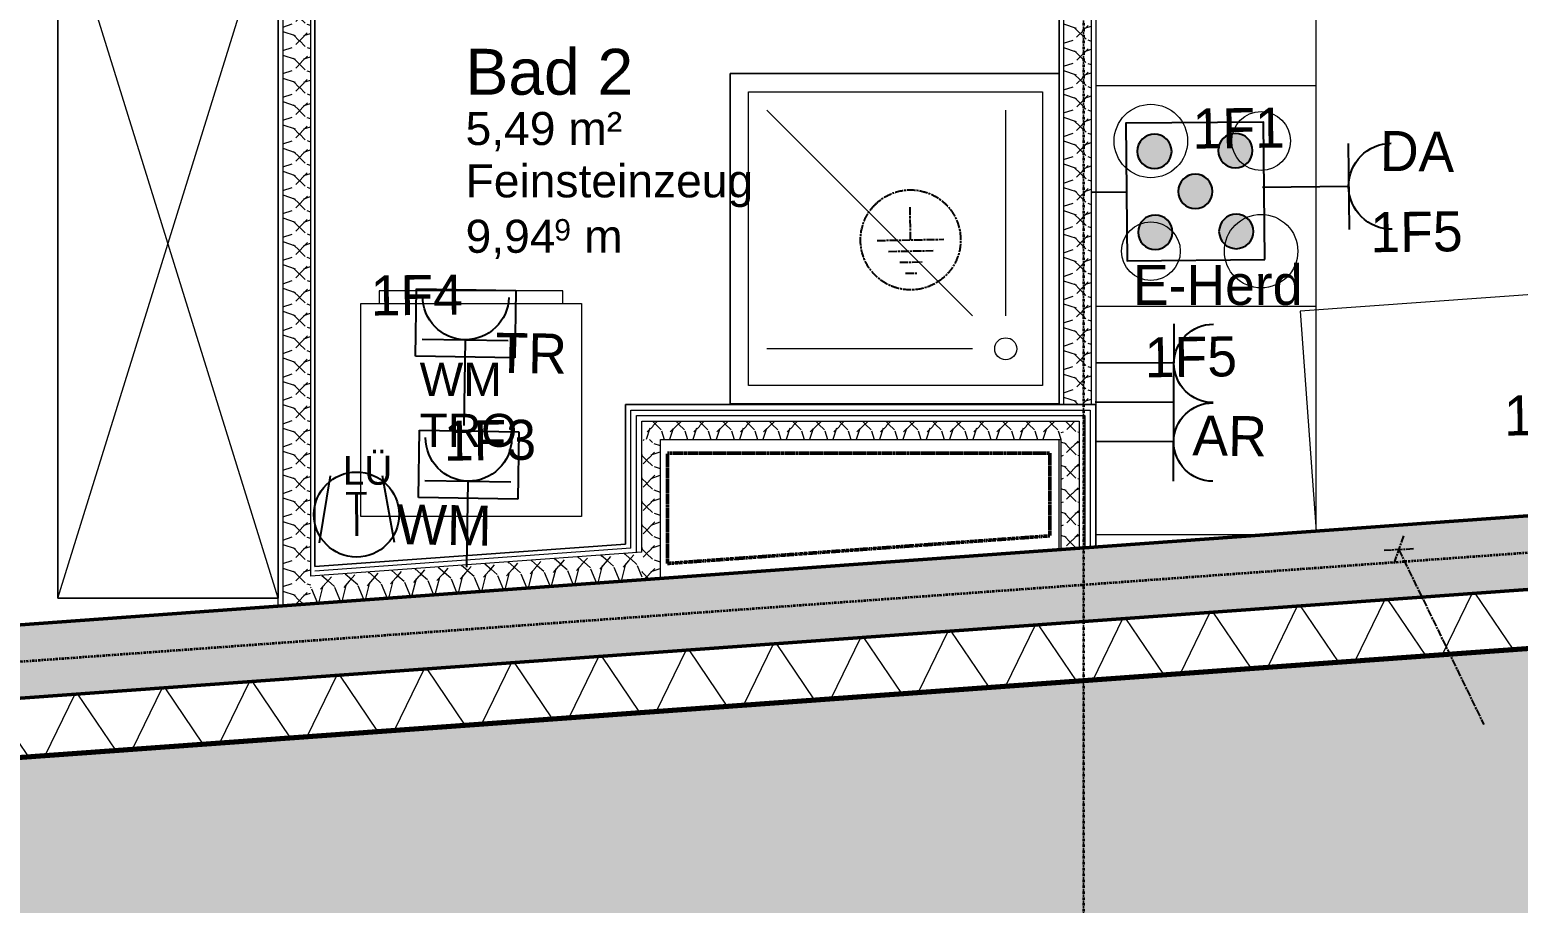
# Model space of a CAD drawing. Header units: metres. Extents: x -17679 to 22565, y -12299 to 33430.
# Drawn here: x -122 to 3929, y -8629 to -6250 of the extents above; entities that cross this region are included whole.
import ezdxf
from ezdxf.enums import TextEntityAlignment as Align

# ---------------------------------------------------------------- set-up
doc = ezdxf.new("R2010")
doc.units = ezdxf.units.M
for name, pattern in [('ACAD_ISO08W100', [36, 24, -3, 6, -3]), ('Strich Punkt Mittel', [0.015875, 0.00635, -0.0047625, 0, -0.0047625]), ('Verdeckt', [0.003, 0.002, -0.001])]:
    doc.linetypes.add(name, pattern=pattern)
doc.layers.get('0').update_dxf_attribs({"color": 252})
for name, color, linetype, lineweight in [('A-DETL-GENF_', 92, 'Continuous', 13), ('A_Brandabschnitte', 30, 'Verdeckt', 50), ('A_Decken', 8, 'Continuous', 13), ('A_Grundstuecksgrenze', 5, 'Continuous', 70), ('A_Moebel', 6, 'Continuous', 13), ('A_Raeume_', 7, 'Continuous', 5), ('A_Raeume_Beschriftung_', 7, 'Continuous', 9), ('A_Raster_', 1, 'Continuous', 9), ('A_Sanitaer', 3, 'Continuous', 13), ('A_Waende', 7, 'Continuous', 13), ('Text', 130, 'Continuous', 9)]:
    doc.layers.add(name, color=color, linetype=linetype, lineweight=lineweight)
doc.layers.add('E_ERDUNG', color=150, linetype='ACAD_ISO08W100', true_color=0x0f87ff)
doc.layers.add('E_Steckdose+Schalter', color=150, linetype='Continuous', true_color=0x0b6cf4)
doc.layers.add('ET_LEGENDE - Wohnung$0$800_KO_HI____L', color=130, linetype='Continuous')
doc.styles.add('Arial_2', font='arial.ttf', dxfattribs={"height": 0.09})
doc.styles.add('Arial_3', font='arial.ttf', dxfattribs={"height": 0.0584901800327332})
doc.styles.add('Arial_4', font='arial.ttf', dxfattribs={"height": 0.1249999999999999})
doc.styles.add('ET_LEGENDE - Wohnung$0$ROMANS', font='romans.shx', dxfattribs={"width": 0.6})

# ---------------------------------------------------------------- blocks, each defined once
blk = doc.blocks.new('*U542')
h = blk.add_hatch(color=256)
edge = h.paths.add_edge_path()
edge.add_arc((-58.83883476483184, 58.83883476483185), 25, 0, 360)
h = blk.add_hatch(color=256)
edge = h.paths.add_edge_path()
edge.add_arc((58.83883476483187, 58.83883476483182), 25, 0, 360)
h = blk.add_hatch(color=256)
edge = h.paths.add_edge_path()
edge.add_arc((0, 0), 25, 0, 360)
h = blk.add_hatch(color=256)
edge = h.paths.add_edge_path()
edge.add_arc((-58.83883476483186, -58.83883476483184), 25, 0, 360)
h = blk.add_hatch(color=256)
edge = h.paths.add_edge_path()
edge.add_arc((58.83883476483182, -58.83883476483187), 25, 0, 360)
blk.add_line((0, -100), (0, -150))
blk.add_lwpolyline([(-100, 100), (100, 100), (100, -100), (-100, -100)], close=True)
for centre in [(-58.83883476483184, 58.83883476483185), (58.83883476483187, 58.83883476483182), (58.83883476483187, 58.83883476483182), (0, 0), (0, 0), (-58.83883476483186, -58.83883476483183), (-58.83883476483186, -58.83883476483184), (58.83883476483183, -58.83883476483186), (58.83883476483182, -58.83883476483187)]:
    blk.add_circle(centre, 25)
at = {"style": 'ET_LEGENDE - Wohnung$0$ROMANS', "width": 0.6, "flags": 1}
for tag, p in [('RAUMBUCHNUMMER', (0, -400)), ('ANLAGE', (0, -550))]:
    blk.add_attdef(tag, text='', height=100, dxfattribs=at).set_placement(p, align=Align.MIDDLE)
for tag, p in [('TEILANLAGE_NR', (0, -700)), ('KOMPONENTE', (0, -850)), ('KOMPONENTE_NR', (0, -1000)), ('BEZEICHNUNG', (0, -1150)), ('TYP', (0, -1300)), ('HERSTELLER', (0, -1450)), ('MODEL', (0, -1600)), ('LEISTUNG_MAX', (0, -1750)), ('SPEZIFISCH_1', (0, -1900)), ('SPEZIFISCH_2', (0, -2050)), ('SPEZIFISCH_3', (-9.095e-13, -2200)), ('SPEZIFISCH_4', (0, -2350)), ('SPEZIFISCH_5', (0, -2500)), ('GEWERKE_CODE', (0, -2650)), ('LV_POS', (0, -2800)), ('ZAEHLER', (0, -2950)), ('PLATZHALTER_1', (0, -3100)), ('PLATZHALTER_2', (-9.095e-13, -3250)), ('PLATZHALTER_3', (-9.095e-13, -3400)), ('JOBLISTE_VDMA', (0, -3550)), ('ET_SPEZIFISCH_1', (0, -3700)), ('ET_SPEZIFISCH_2', (0, -3850)), ('ET_SPEZIFISCH_3', (0, -4000)), ('ET_SPEZIFISCH_4', (0, -4149.999999999999)), ('ET_SPEZIFISCH_5', (0, -4299.999999999999)), ('ET_SPEZIFISCH_6', (0, -4449.999999999999)), ('ET_SPEZIFISCH_7', (0, -4599.999999999999))]:
    blk.add_attdef(tag, text='', height=100, dxfattribs=at).set_placement(p, align=Align.MIDDLE_CENTER)
blk = doc.blocks.new('*U553')
for p, q in [((62.49999999999998, 0), (-62.50000000000003, 0)), ((-1.42e-14, 0), (-1.42e-14, -124.9999999999857))]:
    blk.add_line(p, q)
blk.add_arc((-1.42e-14, 62.5), 62.49999999999545, 180, 0)
at = {"style": 'ET_LEGENDE - Wohnung$0$ROMANS', "width": 0.8, "flags": 1}
for tag, p in [('RAUMBUCHNUMMER', (-1.42e-14, -424.9999999999857)), ('ANLAGE', (-7.11e-14, -595.4472819843263)), ('TEILANLAGE_NR', (-7.11e-14, -755.4537253861862)), ('KOMPONENTE', (-7.11e-14, -901.3415913071971)), ('KOMPONENTE_NR', (-7.11e-14, -1063.289201699502)), ('BEZEICHNUNG', (-7.11e-14, -1205.595275481798)), ('TYP', (-1.42e-14, -1346.747756559581)), ('HERSTELLER', (-7.11e-14, -1514.075453492046)), ('MODEL', (-1.42e-14, -1677.25564314158)), ('LEISTUNG_MAX', (-5.258e-13, -1851.504109420363)), ('SPEZIFISCH_1', (-5.258e-13, -2012.846368334653)), ('SPEZIFISCH_2', (-5.258e-13, -2200.001041977929)), ('SPEZIFISCH_3', (-5.258e-13, -2374.249508256711)), ('SPEZIFISCH_4', (-5.258e-13, -2548.497974535494)), ('SPEZIFISCH_5', (-5.258e-13, -2722.746440814277)), ('GEWERKE_CODE', (-5.258e-13, -2896.994907093059)), ('LV_POS', (-5.258e-13, -3071.243373371843)), ('ZAEHLER', (-5.258e-13, -3245.491839650626)), ('PLATZHALTER_1', (-5.258e-13, -3419.740305929408)), ('PLATZHALTER_2', (-5.258e-13, -3593.988772208192)), ('PLATZHALTER_3', (-5.258e-13, -3768.237238486975)), ('JOBLISTE_VDMA', (-5.258e-13, -3942.485704765757)), ('ET_SPEZIFISCH_1', (-5.542e-13, -4116.73417104454)), ('ET_SPEZIFISCH_2', (-5.542e-13, -4290.982637323323)), ('ET_SPEZIFISCH_3', (-5.542e-13, -4465.231103602105)), ('ET_SPEZIFISCH_4', (-5.542e-13, -4639.479569880888)), ('ET_SPEZIFISCH_5', (-5.542e-13, -4813.728036159671)), ('ET_SPEZIFISCH_6', (-5.542e-13, -4987.976502438454)), ('ET_SPEZIFISCH_7', (-5.542e-13, -5162.224968717237))]:
    blk.add_attdef(tag, text='', height=100, dxfattribs=at).set_placement(p, align=Align.MIDDLE)
blk = doc.blocks.new('*U552')
for p, q in [((-125.2605419271887, 0), (125.2605419271887, 0)), ((-2.13e-14, 0), (-2.13e-14, -124.9999999999857))]:
    blk.add_line(p, q)
for centre in [(-62.76054192719332, 62.63027096359436), (62.49999999999542, 62.5)]:
    blk.add_arc(centre, 62.49999999999545, 180, 0)
at = {"layer": 'ET_LEGENDE - Wohnung$0$800_KO_HI____L'}
for p, q in [((-62.76054192719332, 0.1302709635989103), (-62.76054192719332, -124.8697290363868)), ((62.49999999999541, 4.5546e-12), (62.49999999999541, -124.9999999999812))]:
    blk.add_line(p, q, dxfattribs=at)
at = {"style": 'ET_LEGENDE - Wohnung$0$ROMANS', "width": 0.8, "flags": 1}
for tag, p in [('RAUMBUCHNUMMER', (-1.42e-14, -424.9999999999857)), ('ANLAGE', (-7.11e-14, -595.4472819843263)), ('TEILANLAGE_NR', (-7.11e-14, -755.4537253861862)), ('KOMPONENTE', (-7.11e-14, -901.3415913071971)), ('KOMPONENTE_NR', (-7.11e-14, -1063.289201699502)), ('BEZEICHNUNG', (-7.11e-14, -1205.595275481798)), ('TYP', (-1.42e-14, -1346.747756559581)), ('HERSTELLER', (-7.11e-14, -1514.075453492046)), ('MODEL', (-1.42e-14, -1677.25564314158)), ('LEISTUNG_MAX', (-5.258e-13, -1851.504109420363)), ('SPEZIFISCH_1', (-5.258e-13, -2012.846368334653)), ('SPEZIFISCH_2', (-5.258e-13, -2200.001041977929)), ('SPEZIFISCH_3', (-5.258e-13, -2374.249508256711)), ('SPEZIFISCH_4', (-5.258e-13, -2548.497974535494)), ('SPEZIFISCH_5', (-5.258e-13, -2722.746440814277)), ('GEWERKE_CODE', (-5.258e-13, -2896.994907093059)), ('LV_POS', (-5.258e-13, -3071.243373371843)), ('ZAEHLER', (-5.258e-13, -3245.491839650626)), ('PLATZHALTER_1', (-5.258e-13, -3419.740305929408)), ('PLATZHALTER_2', (-5.258e-13, -3593.988772208192)), ('PLATZHALTER_3', (-5.258e-13, -3768.237238486975)), ('JOBLISTE_VDMA', (-5.258e-13, -3942.485704765757))]:
    blk.add_attdef(tag, text='', height=100, dxfattribs=at).set_placement(p, align=Align.MIDDLE)
blk = doc.blocks.new('*U557')
for p, q in [((71.76012031211306, 72.89295057388), (-72.64824161156511, 72.89295057388)), ((-72.64824161156511, 72.89295057388), (-72.64824161150813, -25.05839849405378)), ((71.76012031211306, -25.058398494031), (71.76012031211306, 72.89295057388)), ((62.49999999999998, 0), (-62.50000000000003, 0)), ((-1.42e-14, 0), (-1.42e-14, -124.9999999999857)), ((-72.64824161150813, -25.05839849405378), (71.76012031211306, -25.058398494031))]:
    blk.add_line(p, q)
blk.add_arc((-1.42e-14, 62.5), 62.49999999999545, 180, 0)
at = {"style": 'ET_LEGENDE - Wohnung$0$ROMANS', "width": 0.8, "flags": 1}
for tag, p in [('RAUMBUCHNUMMER', (-1.42e-14, -424.9999999999857)), ('ANLAGE', (-7.11e-14, -595.4472819843263)), ('TEILANLAGE_NR', (-7.11e-14, -755.4537253861862)), ('KOMPONENTE', (-7.11e-14, -901.3415913071971)), ('KOMPONENTE_NR', (-7.11e-14, -1063.289201699502)), ('BEZEICHNUNG', (-7.11e-14, -1205.595275481798)), ('TYP', (-1.42e-14, -1346.747756559581)), ('HERSTELLER', (-7.11e-14, -1514.075453492046)), ('MODEL', (-1.42e-14, -1677.25564314158)), ('LEISTUNG_MAX', (-5.258e-13, -1851.504109420363)), ('SPEZIFISCH_1', (-5.258e-13, -2012.846368334653)), ('SPEZIFISCH_2', (-5.258e-13, -2200.001041977929)), ('SPEZIFISCH_3', (-5.258e-13, -2374.249508256711)), ('SPEZIFISCH_4', (-5.258e-13, -2548.497974535494)), ('SPEZIFISCH_5', (-5.258e-13, -2722.746440814277)), ('GEWERKE_CODE', (-5.258e-13, -2896.994907093059)), ('LV_POS', (-5.258e-13, -3071.243373371843)), ('ZAEHLER', (-5.258e-13, -3245.491839650626)), ('PLATZHALTER_1', (-5.258e-13, -3419.740305929408)), ('PLATZHALTER_2', (-5.258e-13, -3593.988772208192)), ('PLATZHALTER_3', (-5.258e-13, -3768.237238486975)), ('JOBLISTE_VDMA', (-5.258e-13, -3942.485704765757))]:
    blk.add_attdef(tag, text='', height=100, dxfattribs=at).set_placement(p, align=Align.MIDDLE)
blk = doc.blocks.new('*U554')
for p, q in [((-61.10572275256288, 91.4663361400626), (-88.08133666266853, -65.89141166887865)), ((61.13336169065442, 91.44786541193635), (88.10124545852727, -65.86478990064664))]:
    blk.add_line(p, q)
blk.add_circle((0, 0), 100)
at = {"style": 'ET_LEGENDE - Wohnung$0$ROMANS', "width": 0.8}
blk.add_text('T', height=100, dxfattribs=at).set_placement((0, 0), align=Align.MIDDLE_CENTER)
at = {"style": 'ET_LEGENDE - Wohnung$0$ROMANS', "width": 0.6, "flags": 1}
for tag, p in [('RAUMBUCHNUMMER', (0, -400)), ('ANLAGE', (0, -550))]:
    blk.add_attdef(tag, text='', height=100, dxfattribs=at).set_placement(p, align=Align.MIDDLE)
for tag, p in [('TEILANLAGE_NR', (0, -700)), ('KOMPONENTE', (0, -850)), ('KOMPONENTE_NR', (0, -1000)), ('BEZEICHNUNG', (0, -1150)), ('TYP', (0, -1300)), ('HERSTELLER', (0, -1450)), ('MODEL', (0, -1600)), ('LEISTUNG_MAX', (0, -1750)), ('SPEZIFISCH_1', (0, -1900)), ('SPEZIFISCH_2', (0, -2050)), ('SPEZIFISCH_3', (-9.095e-13, -2200)), ('SPEZIFISCH_4', (0, -2350)), ('SPEZIFISCH_5', (0, -2500)), ('GEWERKE_CODE', (0, -2650)), ('LV_POS', (0, -2800)), ('ZAEHLER', (0, -2950)), ('PLATZHALTER_1', (0, -3100)), ('PLATZHALTER_2', (-9.095e-13, -3250)), ('PLATZHALTER_3', (-9.095e-13, -3400)), ('JOBLISTE_VDMA', (0, -3550)), ('ET_SPEZIFISCH_1', (0, -3700)), ('ET_SPEZIFISCH_2', (0, -3850)), ('ET_SPEZIFISCH_3', (0, -4000)), ('ET_SPEZIFISCH_4', (0, -4149.999999999999)), ('ET_SPEZIFISCH_5', (0, -4299.999999999999)), ('ET_SPEZIFISCH_6', (0, -4449.999999999999)), ('ET_SPEZIFISCH_7', (0, -4599.999999999999))]:
    blk.add_attdef(tag, text='', height=100, dxfattribs=at).set_placement(p, align=Align.MIDDLE_CENTER)
blk = doc.blocks.new('*U547')
for p, q in [((0, 0), (0, 97.65625)), ((-97.65625, 0), (97.65625, 0)), ((-65.10416666668607, -32.55208333334304), (65.10416666668607, -32.55208333334304)), ((-32.55208333331393, -65.10416666665697), (32.55208333331393, -65.10416666665697)), ((-16.27604166665696, -97.6562499999709), (16.27604166665696, -97.6562499999709))]:
    blk.add_line(p, q)
blk.add_ellipse((0, 0), major_axis=(-103.5800949003736, 103.5800949003736), ratio=0.9999999999999912, start_param=3.926990816987245, end_param=10.21017612416683)
at = {"style": 'ET_LEGENDE - Wohnung$0$ROMANS', "width": 0.6, "flags": 1}
for tag, p in [('RAUMBUCHNUMMER', (0, -424.9999999999995)), ('ANLAGE', (0, -574.9999999999995))]:
    blk.add_attdef(tag, text='', height=100, dxfattribs=at).set_placement(p, align=Align.MIDDLE)
for tag, p in [('TEILANLAGE_NR', (0, -724.9999999999995)), ('KOMPONENTE', (0, -874.9999999999995)), ('KOMPONENTE_NR', (0, -1024.999999999999)), ('BEZEICHNUNG', (0, -1174.999999999999)), ('TYP', (0, -1324.999999999999)), ('HERSTELLER', (0, -1474.999999999999)), ('MODEL', (0, -1625)), ('LEISTUNG_MAX', (0, -1774.999999999999)), ('SPEZIFISCH_1', (0, -1925)), ('SPEZIFISCH_2', (0, -2075)), ('SPEZIFISCH_3', (-9.095e-13, -2225)), ('SPEZIFISCH_4', (0, -2375)), ('SPEZIFISCH_5', (0, -2525)), ('GEWERKE_CODE', (0, -2675)), ('LV_POS', (0, -2825)), ('ZAEHLER', (0, -2975)), ('PLATZHALTER_1', (0, -3125)), ('PLATZHALTER_2', (-9.095e-13, -3275)), ('PLATZHALTER_3', (-9.095e-13, -3424.999999999999)), ('JOBLISTE_VDMA', (0, -3574.999999999999)), ('ET_SPEZIFISCH_1', (0, -3725)), ('ET_SPEZIFISCH_2', (0, -3875)), ('ET_SPEZIFISCH_3', (0, -4024.999999999999)), ('ET_SPEZIFISCH_4', (0, -4174.999999999999)), ('ET_SPEZIFISCH_5', (0, -4324.999999999999)), ('ET_SPEZIFISCH_6', (0, -4474.999999999999)), ('ET_SPEZIFISCH_7', (0, -4624.999999999999))]:
    blk.add_attdef(tag, text='', height=100, dxfattribs=at).set_placement(p, align=Align.MIDDLE_CENTER)
blk = doc.blocks.new('*U562')
for p, q in [((2.91038e-11, 2.91038e-11), (445.228167068628, 445.2281670686207)), ((47.54378221105435, -0.0369972885237076), (-47.54378221090883, 0.0369972885237076)), ((-17.91104198474204, 44.04097150094457), (17.91104198480025, -44.04097150091547))]:
    blk.add_line(p, q)
blk.add_solid([(367.8883628763724, 522.567971260869), (599.9077754531462, 599.9077754531462), (522.5679712608835, 367.8883628763724)])
at = {"style": 'ET_LEGENDE - Wohnung$0$ROMANS', "width": 0.6, "flags": 1}
for tag, p in [('RAUMBUCHNUMMER', (3.50155e-11, -300)), ('ANLAGE', (3.50155e-11, -450))]:
    blk.add_attdef(tag, text='', height=100, dxfattribs=at).set_placement(p, align=Align.MIDDLE)
for tag, p in [('TEILANLAGE_NR', (3.50155e-11, -600)), ('KOMPONENTE', (3.50155e-11, -750)), ('KOMPONENTE_NR', (3.50155e-11, -900)), ('BEZEICHNUNG', (3.50155e-11, -1050)), ('TYP', (3.50155e-11, -1200)), ('HERSTELLER', (3.50155e-11, -1350)), ('MODEL', (3.50155e-11, -1500)), ('LEISTUNG_MAX', (3.50155e-11, -1650)), ('SPEZIFISCH_1', (3.50155e-11, -1800)), ('SPEZIFISCH_2', (3.50155e-11, -1950)), ('SPEZIFISCH_3', (3.41061e-11, -2100)), ('SPEZIFISCH_4', (3.50155e-11, -2250)), ('SPEZIFISCH_5', (3.50155e-11, -2400)), ('GEWERKE_CODE', (3.50155e-11, -2550)), ('LV_POS', (3.50155e-11, -2700)), ('ZAEHLER', (3.50155e-11, -2850)), ('PLATZHALTER_1', (3.50155e-11, -3000)), ('PLATZHALTER_2', (3.41061e-11, -3150)), ('PLATZHALTER_3', (3.41061e-11, -3300)), ('JOBLISTE_VDMA', (3.50155e-11, -3450)), ('ET_SPEZIFISCH_1', (3.50155e-11, -3600)), ('ET_SPEZIFISCH_2', (3.50155e-11, -3750)), ('ET_SPEZIFISCH_3', (3.50155e-11, -3900)), ('ET_SPEZIFISCH_4', (3.50155e-11, -4050)), ('ET_SPEZIFISCH_5', (3.50155e-11, -4200)), ('ET_SPEZIFISCH_6', (3.50155e-11, -4350)), ('ET_SPEZIFISCH_7', (3.50155e-11, -4500))]:
    blk.add_attdef(tag, text='', height=100, dxfattribs=at).set_placement(p, align=Align.MIDDLE_CENTER)
blk = doc.blocks.new('Sani_Kueche_Zeile - Tiefe_600-9372975-263_PP_03DG_BT2')
at = {"layer": 'A_Sanitaer'}
for p, q in [((-1.20046229508197, 0.0254000000000019), (-1.20046229508197, -0.4396675067967996)), ((-0.8463682509049753, 0.0253999999999976), (-1.153562018529836, 0.0253999999999976)), ((-0.5786101401444422, 0.0253999999999977), (-0.8463663701800831, 0.0253999999999976)), ((0.0213898598555542, 0.0253999999999976), (-0.5786101401444422, 0.0253999999999977)), ((0.9912583410307064, 0.0253999999999976), (0.0213898598555542, 0.0253999999999976)), ((1.791258341030701, 0.0253999999999976), (0.9912583410307064, 0.0253999999999976)), ((1.791258341030701, -0.5746000000000073), (1.791258341030701, 0.0253999999999976)), ((-1.190698794422621, -0.5746000000000074), (-0.5786101401444492, -0.5746000000000074)), ((-0.5786101401444492, -0.5746000000000074), (0.0213898598555575, -0.5746000000000073)), ((0.0213898598555575, -0.5746000000000073), (0.9912583410306957, -0.5746000000000073)), ((0.9912583410306957, -0.5746000000000073), (1.791258341030701, -0.5746000000000074))]:
    blk.add_line(p, q, dxfattribs=at)
blk = doc.blocks.new('Moeb_Schrank - Schrank_2m_60cm-4872651-263_PP_03DG_BT2')
at = {"layer": 'A_Moebel', "color": 8}
for p, q in [((0, 0), (1.933106223135733, 0.5999999999999965)), ((0, 0.5999999999999961), (1.933106223135729, -1e-16)), ((1.933106223135735, 0.6000000000000002), (0, 0.6000000000000002)), ((0, 0.6000000000000002), (0, 0)), ((0, 0), (0, 0.6000000000000002)), ((0, 0.6000000000000002), (1.933106223135735, 0.6000000000000002)), ((1.933106223135735, 0), (1.933106223135735, 0.6000000000000002)), ((1.933106223135735, 0.6000000000000002), (1.933106223135735, 0)), ((0, 0), (1.933106223135735, 0)), ((1.933106223135735, 0), (0, 0))]:
    blk.add_line(p, q, dxfattribs=at)
blk = doc.blocks.new('Sani_Kueche_Zeile - Tiefe_600-4903355-263_PP_03DG_BT2')
at = {"layer": 'A_Sanitaer'}
for p, q in [((-1.20046229508197, 0.0254000000000019), (-1.20046229508197, -0.5746000000000073)), ((0.5995377049180288, -0.5746000000000073), (0.5995377049180288, 0.0253999999999976)), ((-1.20046229508197, -0.5746000000000073), (-0.6004622950815158, -0.5746000000000074)), ((-0.6004622950815158, -0.5746000000000074), (0.5995377049180288, -0.5746000000000074))]:
    blk.add_line(p, q, dxfattribs=at)
blk = doc.blocks.new('MSys_Kueche_Herd - 600-V58-263_PP_03DG_BT2')
at = {"layer": 'A_Moebel'}
for p, q in [((-1.200462295081972, 0.0254000000000006), (-1.200462295081972, -0.5746000000000036)), ((-1.200462295081973, 0.0253999999999745), (-1.200462295081973, -0.5746000000000077)), ((-0.600462295081973, -0.5746000000000083), (-0.600462295081973, 0.0254000000000051)), ((-0.6004622950819732, -0.5746000000000057), (-0.600462295081973, 0.0253999999999746)), ((-1.200462295081973, -0.5746000000000084), (-0.600462295081973, -0.5746000000000083)), ((-1.200462295081973, -0.5746000000000058), (-0.6004622950819732, -0.5746000000000057))]:
    blk.add_line(p, q, dxfattribs=at)
for centre, radius in [((-0.7504622950819732, -0.1246000000000295), 0.1), ((-1.05046229508197, -0.1246000000000275), 0.08), ((-1.050462295081972, -0.4246000000000317), 0.1000000000000002), ((-0.7504622950819752, -0.4246000000000336), 0.0800000000000002)]:
    blk.add_circle(centre, radius, dxfattribs=at)
blk = doc.blocks.new('Sani_Waschmaschine - 600x600-V93-263_PP_03DG_BT2')
at = {"layer": 'A_Sanitaer'}
for p, q in [((0.0175174684950812, 0.0483504352122625), (0.0175174684950812, 0.0133504352122618)), ((0.5175174684951586, 0.0483504352121972), (0.0175174684951586, 0.0483504352121971)), ((0.5175174684951586, 0.0483504352121972), (0.0175174684951586, 0.0483504352121971)), ((0.5175174684950803, 0.0133504352122618), (0.5175174684950825, 0.0483504352122625)), ((-0.032482531504838, 0.0133504352121966), (0.5675174684951619, 0.0133504352121967)), ((-0.032482531504838, -0.566649564787803), (-0.032482531504838, 0.0133504352121966)), ((0.0175174684951586, 0.0133504352121966), (0.5175174684951588, 0.0133504352121966)), ((0.0175174684951586, 0.0133504352121966), (0.111645018030475, 0.0133504352121966)), ((0.1116450180304789, 0.0133504352121966), (0.5112494465406144, 0.0133504352121966)), ((0.5112494465406227, 0.0133504352121966), (0.5175174684951588, 0.0133504352121966)), ((0.5675174684951619, 0.0133504352121967), (0.5675174684951619, -0.5666495647878027)), ((0.5675174684951619, -0.5666495647878027), (-0.032482531504838, -0.5666495647878027))]:
    blk.add_line(p, q, dxfattribs=at)
blk = doc.blocks.new('Sani_Duschwanne_Rechteck - 900x900 Aufsatz-425050-263_PP_03DG_BT2')
at = {"layer": 'A_Sanitaer', "lineweight": 5}
for p, q in [((0.4327110967405324, 0.8999999999999987), (-0.4672889032597406, 0.8999999999999987)), ((-0.4672889032597406, 0.8999999999999987), (-0.4672889032597406, 0.0049999999963649)), ((-0.4672889032597406, 0.0049999999963635), (-0.4672889032597406, 0.8999999999999987)), ((-0.4672889032597406, 0.8999999999999987), (0.4327110967405324, 0.8999999999999987)), ((0.4327110967405324, 0.0049999999941137), (0.4327110967405324, 0.8999999999999987)), ((0.4327110967405324, 0.8999999999999987), (0.4327110967405325, 0.0049999999941145)), ((-0.4172889032594755, 0.0499999999999992), (-0.4172889032594755, 0.8500000000000056)), ((-0.4172889032594755, 0.8500000000000056), (0.3827110967404303, 0.8500000000000055)), ((0.3827110967404303, 0.8500000000000055), (0.3827110967404303, 0.0499999999999992)), ((-0.3172889032594795, 0.2399999999999475), (-0.3172889032594795, 0.8000000000000017)), ((-0.2272889032595187, 0.2400000000000205), (0.3327110967404632, 0.8000000000000015)), ((-0.2272889032594853, 0.1499999999999934), (0.3327110967405198, 0.1499999999999934)), ((0.3827110967404303, 0.0499999999999992), (-0.4172889032594755, 0.0499999999999992))]:
    blk.add_line(p, q, dxfattribs=at)
blk.add_circle((-0.3172889032594947, 0.149999999999947), 0.0300000000000001, dxfattribs=at)
blk = doc.blocks.new('Family - ___-3180367-263_PP_03DG_BT2')
at = {"layer": 'A_Grundstuecksgrenze'}
blk.add_line((-31.81786537352337, 64.90097943433061), (-19.69424298369724, 60.84374143918857), dxfattribs=at)
blk = doc.blocks.new('6546546')
at = {"layer": 'A-DETL-GENF_', "true_color": 0x636466}
blk.add_hatch(color=251, dxfattribs=at).paths.add_polyline_path([(-54.23790984607006, 44.73333241785204), (-32.30043574260376, 44.73333241785204), (-32.30043574260377, 52.54691008031925), (-33.04016018093779, 52.24426296445823), (-37.29993252281211, 50.41736788489544), (-37.29990617651377, 50.36834161029951), (-37.2978794359925, 50.36361585822255), (-39.83903924694035, 49.27378476340855), (-39.85882954210993, 49.31992980640742), (-41.59781286298933, 48.5741293698144), (-54.34900174768789, 47.651859328869), (-54.44900152999562, 47.651859328869), (-54.34900174768696, 46.26927499235573)])
at = {"layer": 'A_Waende', "lineweight": 5, "true_color": 0x636466}
h = blk.add_hatch(dxfattribs=at)
h.set_pattern_fill('FP_46', color=251, angle=-112.3599999999962, style=0, pattern_type=2)
h.set_pattern_definition([(314.9980000000037, (-49.16888624039956, 49.981047866953), (0.2539953934585916, -0.1270123151580791), [0.02245, -0.15715]), (314.9980000000037, (-49.05774485673991, 49.93316683899597), (0.2539953934585916, -0.1270123151580791), [0.02245, -0.15715]), (314.9980000000037, (-49.16913582099525, 49.91735377217549), (0.2539953934585916, -0.1270123151580791), [0.02245, -0.15715]), (314.9980000000037, (-49.05799443733561, 49.86947274421847), (0.2539953934585916, -0.1270123151580791), [0.02245, -0.15715]), (341.5630000000037, (-49.15288901509986, 49.96473563894113), (0.5079932232547805, -0.1270184192438987), [0.0502, -0.35141]), (341.5630000000037, (-49.10550714833423, 49.94848883304576), (0.5079932232547805, -0.1270184192438987), [0.0502, -0.35141]), (341.5630000000037, (-49.15313859569555, 49.90104154416363), (0.5079932232547805, -0.1270184192438987), [0.0502, -0.35141]), (341.5630000000037, (-49.10537630410125, 49.88571955011384), (0.5079932232547805, -0.1270184192438987), [0.0502, -0.35141]), (44.99800000000377, (-49.05781027885639, 49.96455148046194), (-0.2540042599719567, -0.1269945826250026), [0.02245, -0.15715]), (44.99800000000377, (-49.16913582099525, 49.91735377217549), (-0.2540042599719567, -0.1269945826250026), [0.02245, -0.15715]), (44.99800000000377, (-49.05805985945209, 49.90085738568443), (-0.2540042599719567, -0.1269945826250026), [0.02245, -0.15715]), (44.99800000000377, (-49.16938540159093, 49.85365967739798), (-0.2540042599719567, -0.1269945826250026), [0.02245, -0.15715]), (18.43300000000377, (-49.10550714833423, 49.94848883304576), (-0.5080020895753138, -0.1269829543171634), [0.0502, -0.35141]), (18.43300000000377, (-49.15282359298339, 49.93335099747518), (-0.5080020895753138, -0.1269829543171634), [0.0502, -0.35141]), (18.43300000000377, (-49.10537630410125, 49.88571955011384), (-0.5080020895753138, -0.1269829543171634), [0.0502, -0.35141]), (18.43300000000377, (-49.15307317357907, 49.86965690269767), (-0.5080020895753138, -0.1269829543171634), [0.0502, -0.35141])])
h.paths.add_polyline_path([(-49.15659991254893, 48.38835662110885), (-49.0815997492794, 48.39378124498343), (-49.08159748650898, 51.56131952905262), (-49.15650443295776, 51.56132178312223), (-49.15659991254893, 48.38899044848547)])
h = blk.add_hatch(dxfattribs=at)
h.set_pattern_fill('FP_45', color=251, angle=-112.3599999999951, style=0, pattern_type=2)
h.set_pattern_definition([(314.9980000000049, (-47.04380022773024, 50.25522744086837), (0.2539953934585942, -0.1270123151580741), [0.02245, -0.15715]), (314.9980000000049, (-46.9326588440706, 50.20734641291134), (0.2539953934585942, -0.1270123151580741), [0.02245, -0.15715]), (314.9980000000049, (-47.04404980832593, 50.19153334609086), (0.2539953934585942, -0.1270123151580741), [0.02245, -0.15715]), (314.9980000000049, (-46.93290842466627, 50.14365231813385), (0.2539953934585942, -0.1270123151580741), [0.02245, -0.15715]), (341.5630000000049, (-47.02780300243055, 50.2389152128565), (0.5079932232547831, -0.1270184192438886), [0.0502, -0.35141]), (341.5630000000049, (-46.98042113566489, 50.22266840696113), (0.5079932232547831, -0.1270184192438886), [0.0502, -0.35141]), (341.5630000000049, (-47.02805258302622, 50.17522111807899), (0.5079932232547831, -0.1270184192438886), [0.0502, -0.35141]), (341.5630000000049, (-46.98029029143193, 50.15989912402922), (0.5079932232547831, -0.1270184192438886), [0.0502, -0.35141]), (44.9980000000049, (-46.93272426618708, 50.23873105437731), (-0.2540042599719542, -0.1269945826250077), [0.02245, -0.15715]), (44.9980000000049, (-47.04404980832593, 50.19153334609086), (-0.2540042599719542, -0.1269945826250077), [0.02245, -0.15715]), (44.9980000000049, (-46.93259342195411, 50.17596177144539), (-0.2540042599719542, -0.1269945826250077), [0.02245, -0.15715]), (44.9980000000049, (-47.0442993889216, 50.12783925131334), (-0.2540042599719542, -0.1269945826250077), [0.02245, -0.15715]), (18.43300000000491, (-46.98042113566489, 50.22266840696113), (-0.5080020895753112, -0.1269829543171736), [0.0502, -0.35141]), (18.43300000000491, (-47.02773758031407, 50.20753057139055), (-0.5080020895753112, -0.1269829543171736), [0.0502, -0.35141]), (18.43300000000491, (-46.98029029143193, 50.15989912402922), (-0.5080020895753112, -0.1269829543171736), [0.0502, -0.35141]), (18.43300000000491, (-47.02798716090975, 50.14383647661304), (-0.5080020895753112, -0.1269829543171736), [0.0502, -0.35141])])
h.paths.add_polyline_path([(-46.9565834282062, 48.93612899086019), (-46.95658342820618, 51.56125558160739), (-47.03150443398694, 51.56125558160741), (-47.03150669078884, 48.93613124542092), (-46.97890915947269, 48.93612966267712)])
h = blk.add_hatch(dxfattribs=at)
h.set_pattern_fill('FP_2', color=251, style=0, pattern_type=2)
h.set_pattern_definition([(45, (0, 0), (-0.0898025612106916, 0.0898025612106916), []), (45, (0.0898, 0), (-0.0898025612106916, 0.0898025612106916), [0.0635, -0.03175])])
h.paths.add_polyline_path([(-53.12370370571057, 47.90090084587598), (-41.63616940533709, 48.73177307476131), (-41.68411508327159, 48.92882770594493), (-53.12369767165643, 48.10142373619836), (-53.12370280838531, 47.93072064009328)])
h = blk.add_hatch(dxfattribs=at)
h.set_pattern_fill('FP_122', color=251, angle=-112.3599999999949, style=0, pattern_type=2)
h.set_pattern_definition([(225.0000000000051, (-47.63197577780611, 48.93577697863283), (-0.1270034489688932, -0.253999826870031), [0.02245, -0.15715]), (225.0000000000051, (-47.67947638093448, 48.82556040681878), (-0.1270034489688932, -0.253999826870031), [0.02245, -0.15715]), (225.0000000000051, (-47.69474506073803, 48.93564613439987), (-0.1270034489688932, -0.253999826870031), [0.02245, -0.15715]), (225.0000000000051, (-47.74262608869505, 48.82450475074023), (-0.1270034489688932, -0.253999826870031), [0.02245, -0.15715]), (251.5650000000051, (-47.64698276914374, 48.92032414035009), (-0.127000686857859, -0.5079976567245482), [0.0502, -0.35141]), (251.5650000000051, (-47.66322957503911, 48.87294227358443), (-0.127000686857859, -0.5079976567245482), [0.0502, -0.35141]), (251.5650000000051, (-47.71067686392124, 48.92057372094576), (-0.127000686857859, -0.5079976567245482), [0.0502, -0.35141]), (251.5650000000051, (-47.72692366981662, 48.87319185418011), (-0.127000686857859, -0.5079976567245482), [0.0502, -0.35141]), (315.0000000000051, (-47.64716692762293, 48.82524540410662), (-0.1270034489689383, 0.2539998268700084), [0.02245, -0.15715]), (315.0000000000051, (-47.69474506073803, 48.93564613439987), (-0.1270034489689383, 0.2539998268700084), [0.02245, -0.15715]), (315.0000000000051, (-47.71086102240045, 48.8254949847023), (-0.1270034489689383, 0.2539998268700084), [0.02245, -0.15715]), (315.0000000000051, (-47.75843915551554, 48.93589571499555), (-0.1270034489689383, 0.2539998268700084), [0.02245, -0.15715]), (288.4350000000051, (-47.66322957503911, 48.87294227358443), (-0.1270006868579494, 0.5079976567245258), [0.0502, -0.35141]), (288.4350000000051, (-47.67929222245529, 48.92063914306224), (-0.1270006868579494, 0.5079976567245258), [0.0502, -0.35141]), (288.4350000000051, (-47.72692366981662, 48.87319185418011), (-0.1270006868579494, 0.5079976567245258), [0.0502, -0.35141]), (288.4350000000051, (-47.74298631723279, 48.92088872365793), (-0.1270006868579494, 0.5079976567245258), [0.0502, -0.35141])])
h.paths.add_polyline_path([(-48.12908628643444, 48.84113049544013), (-47.03908628692794, 48.84113049544013), (-47.03909531440724, 48.89113001231766), (-48.17908478281065, 48.89113049544011), (-48.17892768971638, 48.84113049544014), (-48.12909531391373, 48.84113049544014)])
h = blk.add_hatch(dxfattribs=at)
h.set_pattern_fill('FP_121', color=251, angle=247.6400000000037, style=0, pattern_type=2)
h.set_pattern_definition([(134.9980000000037, (-46.9437841066555, 48.74243473348164), (-0.2539953934585916, 0.1270123151580794), [0.02245, -0.15715]), (134.9980000000037, (-47.0553059151438, 48.78939094959306), (-0.2539953934585916, 0.1270123151580794), [0.02245, -0.15715]), (134.9980000000037, (-46.94391495088846, 48.80520401641355), (-0.2539953934585916, 0.1270123151580794), [0.02245, -0.15715]), (134.9980000000037, (-47.05505633454811, 48.85308504437057), (-0.2539953934585916, 0.1270123151580794), [0.02245, -0.15715]), (161.5630000000037, (-46.96016175678384, 48.7578221496479), (-0.5079932232547804, 0.127018419243899), [0.0502, -0.35141]), (161.5630000000037, (-47.00754362354949, 48.77406895554329), (-0.5079932232547804, 0.127018419243899), [0.0502, -0.35141]), (161.5630000000037, (-46.95991217618816, 48.82151624442541), (-0.5079932232547804, 0.127018419243899), [0.0502, -0.35141]), (161.5630000000037, (-47.00729404295381, 48.83776305032078), (-0.5079932232547804, 0.127018419243899), [0.0502, -0.35141]), (224.9980000000038, (-47.05524049302731, 48.75800630812711), (0.2540042599719567, 0.1269945826250025), [0.02245, -0.15715]), (224.9980000000038, (-46.94391495088846, 48.80520401641355), (0.2540042599719567, 0.1269945826250025), [0.02245, -0.15715]), (224.9980000000038, (-47.05499091243163, 48.82170040290462), (0.2540042599719567, 0.1269945826250025), [0.02245, -0.15715]), (224.9980000000038, (-46.94459018213838, 48.86927853601971), (0.2540042599719567, 0.1269945826250025), [0.02245, -0.15715]), (198.4330000000037, (-47.00754362354949, 48.77406895554329), (0.5080020895753138, 0.1269829543171633), [0.0502, -0.35141]), (198.4330000000037, (-46.95984675407168, 48.79013160295946), (0.5080020895753138, 0.1269829543171633), [0.0502, -0.35141]), (198.4330000000037, (-47.00729404295381, 48.83776305032078), (0.5080020895753138, 0.1269829543171633), [0.0502, -0.35141]), (198.4330000000037, (-46.95997759830464, 48.85290088589137), (0.5080020895753138, 0.1269829543171633), [0.0502, -0.35141])])
h.paths.add_polyline_path([(-46.98908631736129, 48.84011757960957), (-46.98909519406146, 48.89113049544014), (-47.03908478232377, 48.89113049544011), (-47.03908625719956, 48.84113052514339)])
h.paths.add_polyline_path([(-47.03909530290494, 48.54151183516038), (-46.98909519406146, 48.54512825107549), (-46.98908631736129, 48.84011757960957), (-47.03908625719956, 48.84113052514339), (-47.03909519490876, 48.54510075020945)])
h = blk.add_hatch(dxfattribs=at)
h.set_pattern_fill('FP_123', color=251, angle=-112.3599999999964, style=0, pattern_type=2)
h.set_pattern_definition([(314.9980000000035, (-48.22383195703898, 48.64832043739297), (0.2539953934585912, -0.1270123151580801), [0.02245, -0.15715]), (314.9980000000035, (-48.11269057337933, 48.60043940943595), (0.2539953934585912, -0.1270123151580801), [0.02245, -0.15715]), (314.9980000000035, (-48.22408153763466, 48.58462634261545), (0.2539953934585912, -0.1270123151580801), [0.02245, -0.15715]), (314.9980000000035, (-48.11255972914638, 48.53767012650404), (0.2539953934585912, -0.1270123151580801), [0.02245, -0.15715]), (341.5630000000036, (-48.20875954358488, 48.63238863420975), (0.50799322325478, -0.1270184192439005), [0.0502, -0.35141]), (341.5630000000036, (-48.160072440145, 48.61668621533133), (0.50799322325478, -0.1270184192439005), [0.0502, -0.35141]), (341.5630000000036, (-48.20770388750633, 48.5692389264492), (0.50799322325478, -0.1270184192439005), [0.0502, -0.35141]), (341.5630000000036, (-48.16032202074067, 48.55299212055381), (0.50799322325478, -0.1270184192439005), [0.0502, -0.35141]), (44.99800000000356, (-48.11237557066718, 48.63274886274751), (-0.2540042599719572, -0.1269945826250017), [0.02245, -0.15715]), (44.99800000000356, (-48.22408153763466, 48.58462634261545), (-0.2540042599719572, -0.1269945826250017), [0.02245, -0.15715]), (44.99800000000356, (-48.11262515126286, 48.56905476796999), (-0.2540042599719572, -0.1269945826250017), [0.02245, -0.15715]), (44.99800000000356, (-48.2239506934017, 48.52185705968354), (-0.2540042599719572, -0.1269945826250017), [0.02245, -0.15715]), (18.43300000000357, (-48.160072440145, 48.61668621533133), (-0.5080020895753142, -0.1269829543171617), [0.0502, -0.35141]), (18.43300000000357, (-48.2077693096228, 48.60062356791515), (-0.5080020895753142, -0.1269829543171617), [0.0502, -0.35141]), (18.43300000000357, (-48.16032202074067, 48.55299212055381), (-0.5080020895753142, -0.1269829543171617), [0.0502, -0.35141]), (18.43300000000357, (-48.20801889021849, 48.53692947313764), (-0.5080020895753142, -0.1269829543171617), [0.0502, -0.35141])])
h.paths.add_polyline_path([(-48.17909778457578, 48.45905755227246), (-48.12909767572897, 48.46267396818868), (-48.12927629056595, 48.84113049544014), (-48.17908628739052, 48.84113049544015), (-48.17909767575205, 48.46267396818866)])
h = blk.add_hatch(dxfattribs=at)
h.set_pattern_fill('FP_4', color=251, angle=-157.3599999999922, style=0, pattern_type=2)
h.set_pattern_definition([(184.1370000000077, (-47.91212277868843, 48.27793479261395), (0.0148878513707638, -0.2058322831374176), []), (244.1370000000078, (-47.91212277868843, 48.27793479261395), (0.1856999118013368, -0.0900228840738604), []), (304.1370000000078, (-47.91212277868843, 48.27793479261395), (0.1708203374117443, 0.1158150107997138), [])])
h.paths.add_polyline_path([(-53.70641362404636, 47.69833654604937), (-41.59781286298933, 48.5741293698144), (-41.63616940533709, 48.73177307476131), (-53.70640879680302, 47.85875485830725), (-53.70641358711035, 47.69956399831402)])
h = blk.add_hatch(dxfattribs=at)
h.set_pattern_fill('FP_124', color=251, angle=-112.3599999999921, style=0, pattern_type=2)
h.set_pattern_definition([(229.1370000000078, (-48.64620363497534, 48.5257881327497), (-0.108348588442883, -0.2625002313950118), [0.02245, -0.15715]), (229.1370000000078, (-48.685761356322, 48.41122292563227), (-0.108348588442883, -0.2625002313950118), [0.02245, -0.15715]), (229.1370000000078, (-48.70995023020488, 48.52065280446011), (-0.108348588442883, -0.2625002313950118), [0.02245, -0.15715]), (229.1370000000078, (-48.74912752672289, 48.40701240918828), (-0.108348588442883, -0.2625002313950118), [0.02245, -0.15715]), (255.7020000000079, (-48.66104666412465, 48.50810524594712), (-0.0900220367590798, -0.5158360462373165), [0.0502, -0.35141]), (255.7020000000079, (-48.673213797809, 48.46012649171249), (-0.0900220367590798, -0.5158360462373165), [0.0502, -0.35141]), (255.7020000000079, (-48.72441283452555, 48.50389472950314), (-0.0900220367590798, -0.5158360462373165), [0.0502, -0.35141]), (255.7020000000079, (-48.73696039303855, 48.45499116342291), (-0.0900220367590798, -0.5158360462373165), [0.0502, -0.35141]), (319.1370000000079, (-48.65454067704435, 48.41351839626858), (-0.1449964701179391, 0.244175780439702), [0.02245, -0.15715]), (319.1370000000079, (-48.70995023020488, 48.52065280446011), (-0.1449964701179391, 0.244175780439702), [0.02245, -0.15715]), (319.1370000000079, (-48.71790684744524, 48.40930787982459), (-0.1449964701179391, 0.244175780439702), [0.02245, -0.15715]), (319.1370000000079, (-48.77331640060578, 48.51644228801613), (-0.1449964701179391, 0.244175780439702), [0.02245, -0.15715]), (292.5720000000079, (-48.673213797809, 48.46012649171249), (-0.1633175119736104, 0.4975119938079378), [0.0502, -0.35141]), (292.5720000000079, (-48.69319215524789, 48.50619020013944), (-0.1633175119736104, 0.4975119938079378), [0.0502, -0.35141]), (292.5720000000079, (-48.73696039303855, 48.45499116342291), (-0.1633175119736104, 0.4975119938079378), [0.0502, -0.35141]), (292.5720000000079, (-48.7565583256488, 48.50197968369546), (-0.1633175119736104, 0.4975119938079378), [0.0502, -0.35141])])
h.paths.add_polyline_path([(-49.0815997492794, 48.39378124498343), (-48.17909778457578, 48.45905755227246), (-48.17909778457577, 48.53425347248133), (-49.08159748650898, 48.46897732885416), (-49.08159972255688, 48.39466928144986)])
at = {"layer": 'A_Brandabschnitte', "color": 251, "true_color": 0x636466}
for p, q in [((-48.10963001786156, 48.50332984865282), (-48.10962098135293, 48.80362990968137)), ((-48.10962098135293, 48.80362990968137), (-47.0689670866873, 48.80359859474306)), ((-47.0689670866873, 48.80359859474306), (-47.06897385729678, 48.57859859484526)), ((-47.06897385729678, 48.57859859484526), (-48.10963001786156, 48.50332984865282))]:
    blk.add_line(p, q, dxfattribs=at)
at = {"layer": 'A_Decken', "color": 251, "true_color": 0x636466}
for p, q in [((-46.94400405781386, 51.57375520545667), (-46.94408342815548, 48.93613049544007)), ((-49.1690999397604, 48.38745251712982), (-49.1690145232372, 51.226003133481)), ((-47.04409531378877, 48.54115019356812), (-47.04408629283175, 48.84093315075258))]:
    blk.add_line(p, q, dxfattribs=at)
at = {"layer": 'A_Raeume_', "color": 251, "true_color": 0x636466, "flags": 128}
for points in [[(-46.94409509609974, 48.54838302540033), (-41.68411508327158, 48.92882770594494), (-40.21882240092852, 49.55725001978017), (-40.2187191480557, 52.98853587403114), (-44.758798104643, 52.98867249226059), (-44.75879810173887, 52.98877541386899), (-45.26504810150967, 52.988790646793), (-45.26504810434874, 52.98868772613193), (-45.41805770479508, 52.98869233043528), (-46.8838411491501, 52.98873643820098), (-46.88384611375343, 52.823753395774), (-46.94396644331654, 52.82375520489078), (-46.94400095809017, 51.67676480541011), (-46.94400556239348, 51.52375520547938), (-46.94408338024294, 48.93772271051197), (-46.94408342821184, 48.93612861471529), (-46.94408485755278, 48.88862906608923)], [(-47.04408342820051, 48.93613049544013), (-47.04400706692808, 51.47375821466179), (-47.08177666691102, 51.47375935120941), (-49.06900706601214, 51.47381915014707), (-49.06901233590769, 51.2986906775319), (-49.06909670504064, 48.49494679412347), (-48.22409486551048, 48.55606422310909), (-48.22408342870911, 48.93613049544012)]]:
    blk.add_lwpolyline(points, close=True, dxfattribs=at)
blk.add_lwpolyline([(-53.11910853862259, 48.10175565975066), (-49.16909993976045, 48.38745251712992), (-49.16909832237792, 48.44120116020658), (-49.16901384044229, 51.2486936867143), (-50.29401383993293, 51.2487275397617), (-53.11901383865339, 51.24881254852514), (-53.11901744964309, 51.12881261446894)], dxfattribs=at)
at = {"layer": 'A_Raster_', "color": 251, "linetype": 'Strich Punkt Mittel', "lineweight": 35, "true_color": 0x636466}
for p, q in [((-46.97590708372531, 85.87017189064677), (-46.97709098547338, 46.52690511560886)), ((-56.24384166248534, 47.77548823274463), (-37.12988603845452, 49.15796548999533))]:
    blk.add_line(p, q, dxfattribs=at)
at = {"layer": 'A_Waende', "color": 251, "true_color": 0x636466}
for p, q in [((-46.95650443395283, 51.56125558160732), (-46.95658342820611, 48.93612899086011)), ((-49.08150668986145, 51.48631952628637), (-49.08159748650894, 48.46897732885409)), ((-49.06909670504051, 48.4949467941234), (-49.06900706601216, 51.47381915014698)), ((-47.04400706692803, 51.47375821466169), (-47.04408342816649, 48.93613162387499)), ((-47.03150669078875, 51.48625783851109), (-47.03158342817213, 48.93613124773)), ((-49.15651346430294, 51.26119331056356), (-49.15659991254886, 48.38835662110879)), ((-48.22408342870903, 48.93613049544004), (-48.2240948655105, 48.55606422310898)), ((-46.94408342815879, 48.93613049544004), (-48.22408342870903, 48.93613049544004)), ((-47.04408342816649, 48.93613162387499), (-47.03158342817216, 48.93613124773004)), ((-46.95658342820613, 48.93612899086019), (-46.94408342821179, 48.93612861471517)), ((-46.94409509609972, 48.54838302540025), (-46.94408342815879, 48.93613049544004)), ((-46.94408342821179, 48.93612861471517), (-46.94408342815548, 48.93613049544007)), ((-48.1790955218054, 48.53425363614329), (-48.17908478281058, 48.89113049544004)), ((-48.17908478281058, 48.89113049544004), (-46.98908478230109, 48.89113049544005)), ((-46.98908478230109, 48.89113049544005), (-46.98909519406139, 48.54512825107566)), ((-48.1790955218054, 48.53425363614329), (-49.08159748650898, 48.46897732885405)), ((-48.22409486551045, 48.55606422310901), (-49.0690967050406, 48.49494679412337))]:
    blk.add_line(p, q, dxfattribs=at)
at = {"layer": 'A_Waende', "color": 251, "lineweight": 5, "true_color": 0x636466}
for p, q in [((-47.03158342817216, 48.93613124773004), (-46.95658342820613, 48.93612899086019)), ((-48.12909767572938, 48.46267396818861), (-48.12908628736781, 48.84113049544004)), ((-48.12908628736781, 48.84113049544004), (-47.03908628690359, 48.84113049544009)), ((-47.03908628690359, 48.84113049544009), (-47.03909530290781, 48.54151183515951)), ((-53.70641362404627, 47.69833654604934), (-41.59781286298926, 48.57412936981432))]:
    blk.add_line(p, q, dxfattribs=at)
at = {"layer": 'A_Waende', "color": 251, "lineweight": 18, "true_color": 0x636466}
for p, q in [((-48.20909520998483, 48.5446164672387), (-48.20908388007626, 48.92113049544003)), ((-48.20908388007624, 48.92113049543997), (-46.9590838795396, 48.92113049544001)), ((-48.1940955544594, 48.53316871136843), (-48.19408433144341, 48.90613049544004)), ((-48.19408433144333, 48.90613049544), (-46.97408433092026, 48.90613049544004)), ((-46.97408433092043, 48.90613049544004), (-46.97409516140748, 48.54621317585056)), ((-46.9590838795396, 48.92113049544001), (-46.95909512875365, 48.54729810062541)), ((-48.20909520998483, 48.5446164672387), (-49.06909708216898, 48.48241411347823))]:
    blk.add_line(p, q, dxfattribs=at)
at = {"layer": 'A_Waende', "color": 251, "lineweight": 50, "true_color": 0x636466}
for p, q in [((-41.68411508327152, 48.92882770594489), (-48.19409781722961, 48.45797262749752)), ((-53.12370370571048, 47.90090084587595), (-41.63616940533699, 48.73177307476124)), ((-48.19409781722961, 48.45797262749752), (-53.12369767165636, 48.10142373619825))]:
    blk.add_line(p, q, dxfattribs=at)
at = {"layer": 'A_Grundstuecksgrenze', "color": 251, "true_color": 0x636466, "rotation": 22.64000000000043}
blk.add_blockref('Family - ___-3180367-263_PP_03DG_BT2', (0, 0), dxfattribs=at)
at = {"layer": 'A_Moebel', "color": 251, "true_color": 0x636466}
for name, p, rotation in [('Moeb_Schrank - Schrank_2m_60cm-4872651-263_PP_03DG_BT2', (-49.16909930057961, 48.40869368800003), 89.99827587845473), ('MSys_Kueche_Herd - 600-V58-263_PP_03DG_BT2', (-46.91863924712657, 50.40434825556634), 89.99827587845454)]:
    blk.add_blockref(name, p, dxfattribs=dict(at, rotation=rotation))
at = {"layer": 'A_Sanitaer', "color": 251, "true_color": 0x636466}
for name, p, rotation in [('Sani_Kueche_Zeile - Tiefe_600-9372975-263_PP_03DG_BT2', (-46.91865795965066, 49.78249610091037), 89.99827587845473), ('Sani_Duschwanne_Rechteck - 900x900 Aufsatz-425050-263_PP_03DG_BT2', (-47.03906931140506, 49.40525805960057), 89.99827587859723), ('Sani_Kueche_Zeile - Tiefe_600-4903355-263_PP_03DG_BT2', (-45.74795050719426, 48.66036431529533), 184.1368945284545), ('Sani_Waschmaschine - 600x600-V93-263_PP_03DG_BT2', (-48.91159573200333, 49.19779011328097), 359.9982758785824)]:
    blk.add_blockref(name, p, dxfattribs=dict(at, rotation=rotation))
at = {"layer": 'A_Raeume_Beschriftung_', "color": 251, "true_color": 0x636466, "attachment_point": 1}
for s, insert, char_height, width, style in [('Bad 2', (-48.65916934690886, 49.90482536286581), 0.1249999999999999, 0.5491559374999996, 'Arial_4'), ('5,49 m²', (-48.65916934690886, 49.73284904078045), 0.09, 0.5050631249999997, 'Arial_2'), ('Feinsteinzeug', (-48.65916934690887, 49.59032540973144), 0.09, 0.9099153124999994, 'Arial_2'), ('9,94', (-48.65916934690886, 49.43941901625446), 0.09, 0.2926159374999998, 'Arial_2'), ('9', (-48.4177370552422, 49.44123586104855), 0.0584901800327332, 0.056118125, 'Arial_3'), (' m', (-48.37143497190886, 49.43941901625447), 0.09, 0.1643459374999999, 'Arial_2')]:
    blk.add_mtext(s, dxfattribs=dict(at, insert=insert, char_height=char_height, width=width, style=style))
at = {"layer": 'Text', "color": 251, "true_color": 0x636466, "char_height": 0.09, "attachment_point": 1, "style": 'Arial_2'}
for s, insert, width in [('WM', (-48.7841632673971, 49.04980631660388), 0.2765821874999999), ('TRO', (-48.78416326739711, 48.91090006660388), 0.3166665625)]:
    blk.add_mtext(s, dxfattribs=dict(at, insert=insert, width=width))

msp = doc.modelspace()

# ---------------------------------------------------------------- block references
at = {"xscale": 1000, "yscale": 1000, "zscale": 1000}
msp.add_blockref('6546546', (49723.13201128368, -56206.72603401612), dxfattribs=at)
at = {"layer": 'E_ERDUNG'}
for name, p, xscale, yscale, zscale, rotation in [('*U547', (2275.147761716216, -6822.154069638084), 0.9299153030073933, 0.9299153030073933, 0.9299153030073933, 1.039281867911562), ('*U562', (3604.021640556627, -7665.897138457467), 0.8398080000000001, 0.8398080000000001, 0.8398080000000001, 250.8877386947284)]:
    msp.add_blockref(name, p, dxfattribs=dict(at, xscale=xscale, yscale=yscale, zscale=zscale, rotation=rotation))
at = {"layer": 'E_Steckdose+Schalter'}
for name, p, xscale, yscale, zscale, rotation in [('*U542', (3050.040490517785, -6690.174859583939), -1.872466151812784, 1.872466151812784, 1.872466151812784, 270.5372304232072), ('*U553', (3467.269290017706, -6677.099777949604), -1.872466151812784, 1.872466151812784, 1.872466151812784, 270.5372304232072), ('*U557', (1062.527751388065, -7093.964512150328), -1.872466151812784, 1.872466151812784, 1.872466151812784, 359.1043585717039), ('*U552', (2991.536629609681, -7264.954883157717), -1.709411511611679, 1.709411511611679, 1.70941151161168, 269.756945075185), ('*U557', (1070.513120647382, -7478.973174951857), -1.872466151812784, 1.872466151812784, 1.872466151812784, 359.1043585717039), ('*U554', (767.242146910176, -7570.190136113047), 1.158225034426236, 1.158225034426236, 1.158225034426236, 0.3873567844342751)]:
    msp.add_blockref(name, p, dxfattribs=dict(at, xscale=xscale, yscale=yscale, zscale=zscale, rotation=rotation))

# ---------------------------------------------------------------- texts
at = {"color": 212}
for s, height, rotation, p in [('1F1', 108.903919104237, 0.696778458621755, (3043.019005372843, -6573.741392730951)), ('1F5', 108.903919104237, 0.696778458621755, (3527.219877387557, -6855.969552937603)), ('1F4', 108.903919104237, 0.696778458621755, (806.2587755243081, -7028.337870137244)), ('1F5', 108.903919104237, 0.696778458621755, (2913.161177351149, -7196.546008021283)), ('1F5', 108.903919104237, 0.696778458621755, (3890.959681755223, -7355.205252162676)), ('1F3', 108.903919104237, 0.696778458621755, (1005.473567665464, -7423.562958874811)), ('LÜ', 78.55367717475453, 0.1777258479535076, (730.2975396749466, -7489.134796483925))]:
    msp.add_text(s, height=height, rotation=rotation, dxfattribs=at).set_placement(p)
at = {"color": 30, "true_color": 0xf26722}
for s, rotation, p in [('DA', 359.1043585717046, (3551.911271884789, -6633.902278949344)), ('E-Herd', 359.9886972541448, (2880.31012063923, -6999.079566597093)), ('TR', 359.1043585717046, (1144.745164183492, -7183.850007714681)), ('AR', 359.1043585717046, (3041.758055622792, -7408.688140088521)), ('WM', 359.1043585717046, (875.2592884821138, -7650.974994458086))]:
    msp.add_text(s, height=108.903919104237, rotation=rotation, dxfattribs=at).set_placement(p)

doc.saveas('drawing.dxf')
